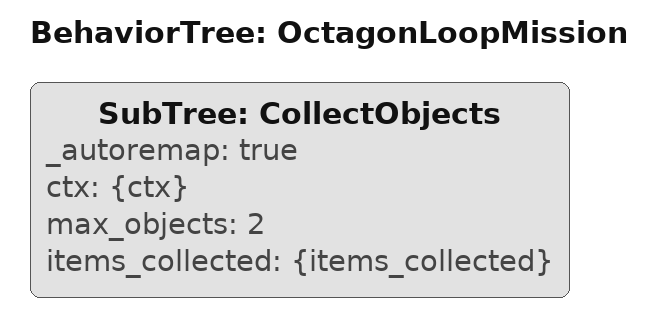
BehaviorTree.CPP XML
<root BTCPP_format="4" main_tree_to_execute="OctagonLoopMission">
    <BehaviorTree ID="OctagonLoopMission">
        <SubTree ID="CollectObjects" _autoremap="true" ctx="{ctx}"
                 max_objects="2" items_collected="{items_collected}"/>
    </BehaviorTree>
</root>
